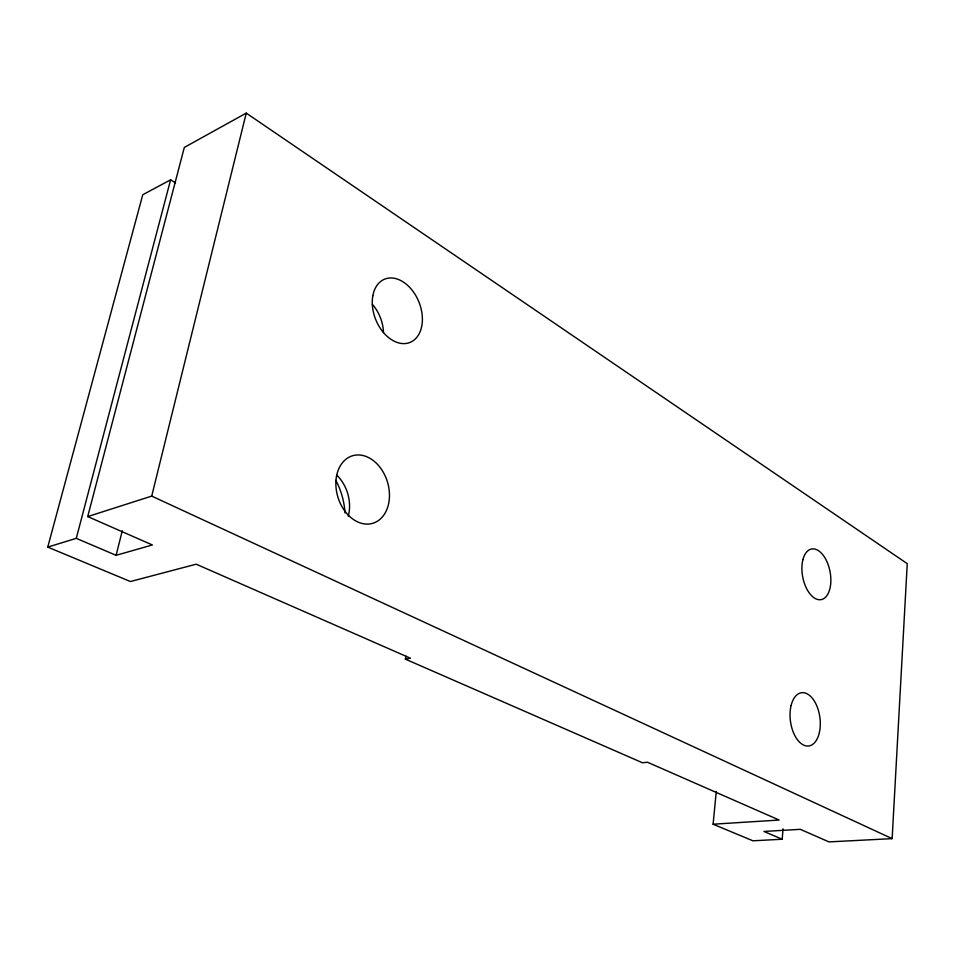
<?xml version="1.0" encoding="UTF-8"?>
<svg xmlns="http://www.w3.org/2000/svg" width="955" height="955" viewBox="0 0 955 955"><rect width="100%" height="100%" fill="white"/><g stroke="black" fill="none" stroke-linecap="round" stroke-linejoin="round"><path stroke-width="1.43" d="M783.04 828.868L782.205 839.23L763.928 831.447L800.338 829.334L828.952 841.892L892.137 838.645L907.25 563.665L246.247 113.108L184.315 147.416L87.717 516.583L152.382 544.959L116.092 555.321L76.281 538.345L47.75 547.096L142.761 194.748L170.611 179.803L175.577 182.894M782.205 839.23L752.946 840.806L713.099 824.213L716.262 791.54M713.099 824.213L779.149 820.035L647.514 762.257L642.452 762.759L405.374 659.129L406.042 656.24M87.717 516.583L151.714 496.099L246.247 113.108M116.092 555.321L122.288 530.765M76.281 538.345L170.611 179.803M405.374 659.129L410.495 658.234L196.181 564.19L130.417 581.535L47.75 547.096M151.714 496.099L892.137 838.645M335.826 480.353A61.741 47.308 72.8 0 1 344.994 512.931M372.39 304.323A33.294 23.398 67.7 0 1 383.468 332.579M336.9 475.256A34.404 25.928 73 0 1 348.241 516.237M802.916 559.654A25.773 13.919 79.3 0 0 818.495 599.656A25.773 13.919 79.3 0 0 827.746 563.605A25.773 13.919 79.3 0 0 802.916 559.654M372.808 295.871A34.093 23.326 68.3 0 0 405.051 343.573A34.093 23.326 68.3 0 0 414.124 292.922A34.093 23.326 68.3 0 0 372.808 295.871M791.11 705.47A26.871 14.838 82.3 0 0 807.321 746.034A26.871 14.838 82.3 0 0 817.062 706.509A26.871 14.838 82.3 0 0 791.11 705.47M336.482 476.485A35.263 25.916 73.3 0 0 370.791 523.782A35.263 25.916 73.3 0 0 380.723 468.284A35.263 25.916 73.3 0 0 336.482 476.485"/></g></svg>
